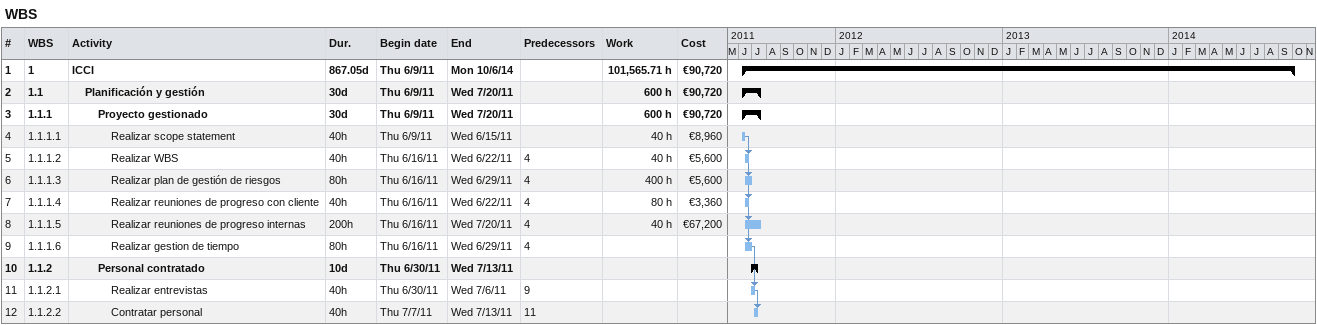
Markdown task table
WBS

| ID | WBS | Task | Duration | Start | Finish | Predecessors | Work (h) | Cost (€) |
|---|---|---|---|---|---|---|---|---|
| 1 | 1 | **ICCI** | 867.05d | 2011-06-09 | 2014-10-06 |  | 101565.71 | 90720 |
| 2 | 1.1 | **Planificación y gestión** | 30d | 2011-06-09 | 2011-07-20 |  | 600 | 90720 |
| 3 | 1.1.1 | **Proyecto gestionado** | 30d | 2011-06-09 | 2011-07-20 |  | 600 | 90720 |
| 4 | 1.1.1.1 | Realizar scope statement | 40h | 2011-06-09 | 2011-06-15 |  | 40 | 8960 |
| 5 | 1.1.1.2 | Realizar WBS | 40h | 2011-06-16 | 2011-06-22 | 4 | 40 | 5600 |
| 6 | 1.1.1.3 | Realizar plan de gestión de riesgos | 80h | 2011-06-16 | 2011-06-29 | 4 | 400 | 5600 |
| 7 | 1.1.1.4 | Realizar reuniones de progreso con cliente | 40h | 2011-06-16 | 2011-06-22 | 4 | 80 | 3360 |
| 8 | 1.1.1.5 | Realizar reuniones de progreso internas | 200h | 2011-06-16 | 2011-07-20 | 4 | 40 | 67200 |
| 9 | 1.1.1.6 | Realizar gestion de tiempo | 80h | 2011-06-16 | 2011-06-29 | 4 |  |  |
| 10 | 1.1.2 | **Personal contratado** | 10d | 2011-06-30 | 2011-07-13 |  |  |  |
| 11 | 1.1.2.1 | Realizar entrevistas | 40h | 2011-06-30 | 2011-07-06 | 9 |  |  |
| 12 | 1.1.2.2 | Contratar personal | 40h | 2011-07-07 | 2011-07-13 | 11 |  |  |
